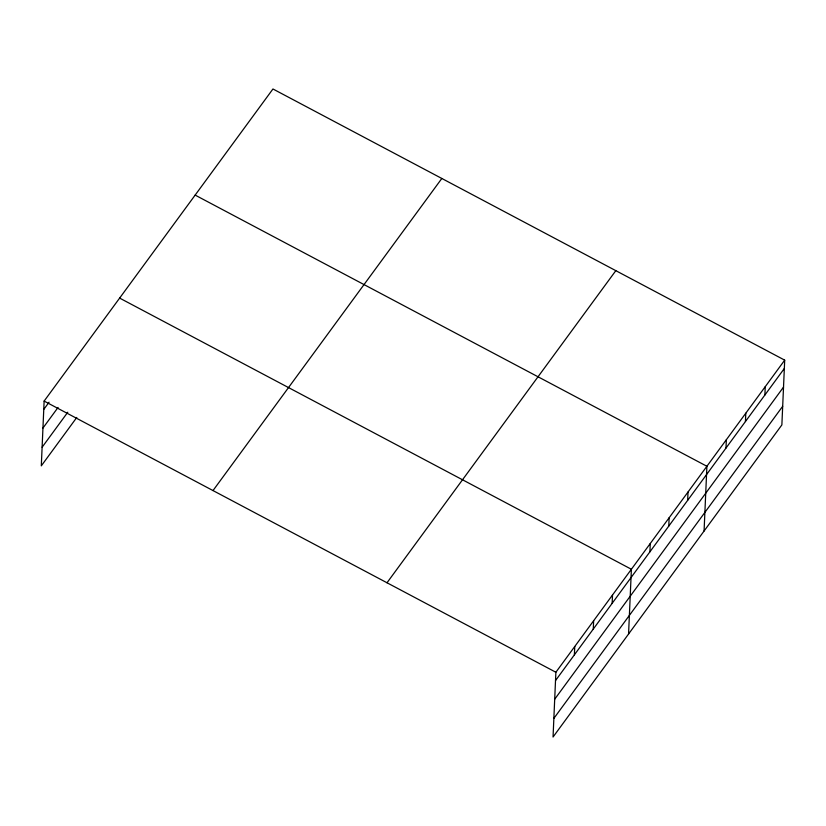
<?xml version="1.0" encoding="UTF-8"?>
<svg xmlns="http://www.w3.org/2000/svg" width="826" height="826" viewBox="0 0 826 826"><rect width="100%" height="100%" fill="white"/><g stroke="black" fill="none" stroke-linecap="round" stroke-linejoin="round"><path stroke-width="1.24" d="M784.7 360.146L555.877 672.25L553.048 737.019L781.871 424.915L784.7 360.146L272.952 88.981L44.129 401.085L41.3 465.854L76.787 417.45M574.39 654.842L574.751 646.51M593.274 629.092L593.636 620.76M612.149 603.341L612.51 595.009M628.565 634.027L631.394 569.259L119.636 298.093M649.907 551.84L650.268 543.508M668.781 526.09L669.143 517.757M687.655 500.35L688.027 492.017M704.072 531.025L706.901 466.267L195.153 195.101M725.982 448.064L726.353 439.731M745.434 421.539L745.795 413.207M764.886 395.004L765.248 386.671M43.768 409.417L49.054 402.21M42.952 428.044L58.057 407.445M42.116 447.227L67.784 412.215M213.005 490.572L441.827 178.468M387.002 582.774L615.824 270.66M555.516 680.583L784.339 368.479M554.7 699.209L783.523 387.105M553.864 718.393L782.687 406.289M44.129 401.085L555.877 672.25"/></g></svg>
